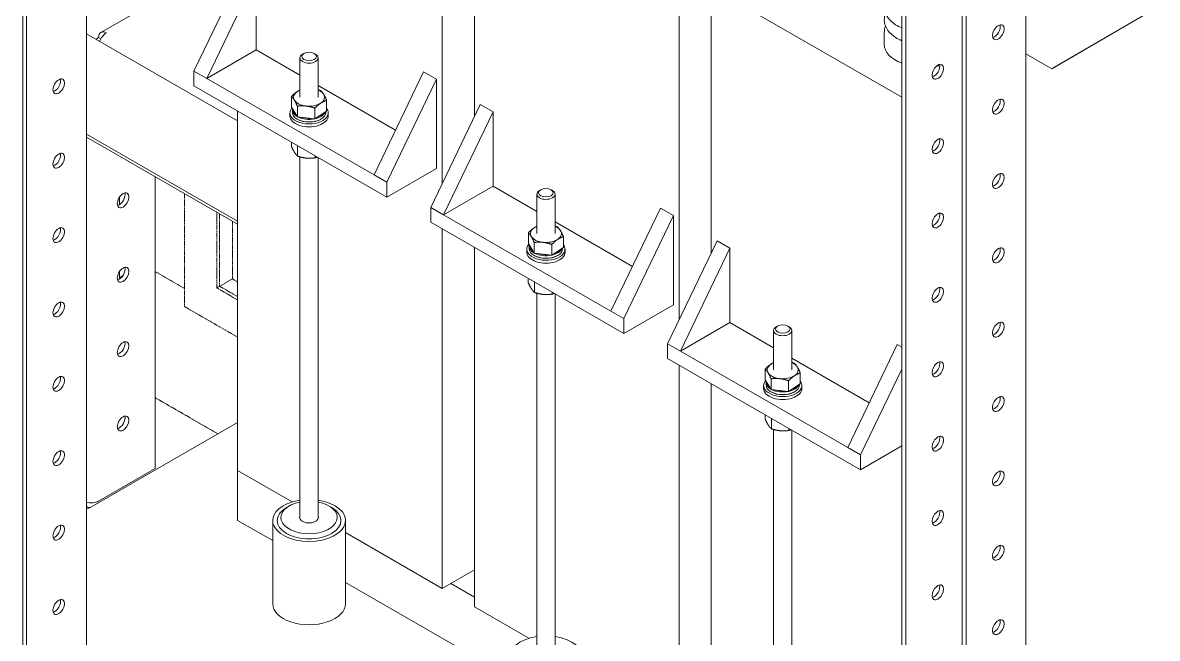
# Model space of a CAD drawing. Header units: millimetres. Extents: x 0 to 8410, y 0 to 5940.
# Drawn here: x 6852 to 7475, y 3706 to 4044 of the extents above; entities that cross this region are included whole.
import ezdxf

# ---------------------------------------------------------------- set-up
doc = ezdxf.new("R2010")
doc.units = ezdxf.units.MM
doc.header["$LTSCALE"] = 10
doc.linetypes.add('DOUBLE_DASH_CHAIN', pattern=[1.2403, 0.6614, -0.0827, 0.1654, -0.0827, 0.1654, -0.0827])
doc.layers.add('가시적인 것(ISO)', color=3, linetype='Continuous', lineweight=5, true_color=0x00ff00)
doc.layers.add('참조(ISO)', color=6, linetype='DOUBLE_DASH_CHAIN', lineweight=5, true_color=0xff00ff)

msp = doc.modelspace()

# ---------------------------------------------------------------- linework, layer by layer
at = {"layer": '가시적인 것(ISO)'}
for p, q in [((6852.18, 3433.64), (6852.18, 5130.46)), ((6854.31, 5129.24), (6854.31, 3432.42)), ((6887.18, 3452.78), (6887.18, 5110.31)), ((7335.14, 3155.53), (7335.14, 4844.17)), ((7337.26, 3154.3), (7337.26, 4842.95)), ((7368.37, 3136.39), (7368.37, 4825.03)), ((7370.49, 4823.81), (7370.49, 3158.54)), ((7403.36, 3330.27), (7403.36, 4757.71)), ((7082.7, 3955.62), (7082.7, 4148.31)), ((7100.38, 3992.34), (7100.38, 4138.13)), ((6964.45, 4078.47), (6895.15, 4038.56)), ((6973.45, 4073.88), (6946.23, 4017.32)), ((7212.81, 3880.69), (7212.81, 4073.39)), ((6953.3, 4013.25), (6980.52, 4069.8)), ((6980.52, 4028.93), (6980.52, 4069.8)), ((7230.49, 4063.21), (7335.14, 4002.94)), ((7230.49, 3917.42), (7230.49, 4063.21)), ((7418.93, 4019.44), (7475.5, 4052.26)), ((7474.09, 4051.45), (7417.52, 4018.62)), ((6970.27, 3989.94), (6887.18, 4037.79)), ((6895.14, 4035.09), (6893.9, 4035.81)), ((7325.51, 4038.52), (7325.51, 4032.06)), ((6953.3, 4013.25), (6980.52, 4028.93)), ((7004.52, 4015.11), (6980.52, 4028.93)), ((7006.68, 4027.01), (7005.97, 4026.6)), ((7012.36, 4027.01), (7013.07, 4026.6)), ((7417.52, 4018.62), (7403.36, 4026.77)), ((7004.52, 4002.91), (7004.52, 4024.57)), ((7014.52, 4002.91), (7014.52, 4024.57)), ((6946.23, 4017.32), (6953.3, 4013.25)), ((6946.23, 4017.32), (6946.23, 4009.15)), ((7072.45, 4016.87), (7045.22, 3960.31)), ((7072.45, 4016.87), (7079.52, 4012.8)), ((7417.52, 4018.62), (7418.93, 4019.44)), ((6946.23, 4009.15), (7052.3, 3948.07)), ((6953.3, 4013.25), (7045.22, 3960.31)), ((7057.04, 3984.86), (7014.52, 4009.35)), ((7052.3, 3956.24), (7079.52, 4012.8)), ((7079.52, 4012.8), (7079.52, 3963.74)), ((6999.88, 3997.44), (6999.88, 4003.36)), ((6999.88, 3997.44), (7003.08, 3992.1)), ((7000.32, 3994.63), (7000.32, 3996.06)), ((7003.08, 3992.1), (7003.08, 3998.02)), ((7012.72, 3991.02), (7012.72, 3996.94)), ((7019.15, 3995.29), (7019.15, 4001.21)), ((7103.56, 3998.95), (7076.34, 3942.4)), ((7103.56, 3998.95), (7110.63, 3994.88)), ((6970.27, 3797.74), (6970.27, 3995.3)), ((6999.02, 3992.69), (6999.02, 3994.32)), ((7003.25, 3990.74), (7002.99, 3990.9)), ((7003.08, 3992.1), (7012.72, 3991.02)), ((7012.72, 3991.02), (7019.15, 3995.29)), ((7015.78, 3990.74), (7016.05, 3990.9)), ((7018.72, 3994.63), (7018.72, 3995)), ((7020.02, 3992.69), (7020.02, 3994.32)), ((7083.41, 3938.33), (7110.63, 3994.88)), ((7110.63, 3954), (7110.63, 3994.88)), ((6887.18, 3982.69), (6970.27, 3934.84)), ((6970.27, 3933.21), (6887.18, 3981.06)), ((6999.84, 3978.27), (6999.84, 3975.87)), ((7003.24, 3976.31), (7003.24, 3970.56)), ((7012.92, 3970.74), (7012.92, 3969.61)), ((7004.52, 3771.8), (7004.52, 3970.17)), ((7014.52, 3771.8), (7014.52, 3969.82)), ((6925.02, 3798.89), (6925.02, 3959.27)), ((7045.22, 3960.31), (7052.3, 3956.24)), ((7079.52, 3963.74), (7052.3, 3948.07)), ((7052.3, 3948.07), (7052.3, 3956.24)), ((7083.41, 3938.33), (7110.63, 3954)), ((7134.62, 3940.19), (7110.63, 3954)), ((7136.78, 3952.09), (7136.07, 3951.68)), ((7142.46, 3952.09), (7143.17, 3951.68)), ((7134.62, 3927.98), (7134.62, 3949.65)), ((7144.62, 3927.98), (7144.62, 3949.65)), ((7076.34, 3942.4), (7083.41, 3938.33)), ((7076.34, 3942.4), (7076.34, 3934.22)), ((7202.56, 3941.95), (7175.33, 3885.39)), ((7202.56, 3941.95), (7209.63, 3937.87)), ((7076.34, 3934.22), (7182.4, 3873.14)), ((7083.41, 3938.33), (7175.33, 3885.39)), ((7187.15, 3909.94), (7144.62, 3934.43)), ((7182.4, 3881.32), (7209.63, 3937.87)), ((7209.63, 3937.87), (7209.63, 3888.82)), ((7082.7, 3733), (7082.7, 3930.56)), ((7129.99, 3922.52), (7129.99, 3928.43)), ((7129.99, 3922.52), (7133.19, 3917.17)), ((7130.42, 3919.7), (7130.42, 3921.14)), ((7133.19, 3917.17), (7133.19, 3923.09)), ((7142.83, 3916.1), (7142.83, 3922.02)), ((7149.26, 3920.37), (7149.26, 3926.29)), ((7233.67, 3924.03), (7206.45, 3867.47)), ((7233.67, 3924.03), (7240.74, 3919.96)), ((7100.38, 3722.82), (7100.38, 3920.38)), ((7129.12, 3917.76), (7129.12, 3919.4)), ((7133.36, 3915.82), (7133.09, 3915.97)), ((7133.19, 3917.17), (7142.83, 3916.1)), ((7142.83, 3916.1), (7149.26, 3920.37)), ((7145.89, 3915.82), (7146.15, 3915.97)), ((7148.82, 3919.7), (7148.82, 3920.08)), ((7150.12, 3917.76), (7150.12, 3919.4)), ((7213.52, 3863.4), (7240.74, 3919.96)), ((7240.74, 3879.08), (7240.74, 3919.96)), ((7129.95, 3903.35), (7129.95, 3900.94)), ((7133.35, 3901.39), (7133.35, 3895.64)), ((7143.03, 3895.82), (7143.03, 3894.69)), ((7134.62, 3696.87), (7134.62, 3895.24)), ((7144.62, 3696.87), (7144.62, 3894.9)), ((7175.33, 3885.39), (7182.4, 3881.32)), ((7209.63, 3888.82), (7182.4, 3873.14)), ((7182.4, 3873.14), (7182.4, 3881.32)), ((7213.52, 3863.4), (7240.74, 3879.08)), ((7264.73, 3865.26), (7240.74, 3879.08)), ((7266.89, 3877.16), (7266.18, 3876.75)), ((7272.57, 3877.16), (7273.28, 3876.75)), ((7264.73, 3853.06), (7264.73, 3874.72)), ((7274.73, 3853.06), (7274.73, 3874.72)), ((7206.45, 3867.47), (7213.52, 3863.4)), ((7206.45, 3867.47), (7206.45, 3859.3)), ((7332.66, 3867.02), (7305.44, 3810.47)), ((7332.66, 3867.02), (7335.14, 3865.6)), ((7206.45, 3859.3), (7312.51, 3798.22)), ((7213.52, 3863.4), (7305.44, 3810.47)), ((7317.26, 3835.02), (7274.73, 3859.5)), ((7212.81, 3658.07), (7212.81, 3855.63)), ((7260.09, 3847.59), (7260.09, 3853.51)), ((7312.51, 3806.39), (7335.14, 3853.4)), ((7260.09, 3847.59), (7263.3, 3842.25)), ((7260.53, 3844.78), (7260.53, 3846.21)), ((7263.3, 3842.25), (7263.3, 3848.17)), ((7272.94, 3841.18), (7272.94, 3847.09)), ((7279.37, 3845.44), (7279.37, 3851.36)), ((7230.49, 3647.89), (7230.49, 3845.45)), ((7259.23, 3842.84), (7259.23, 3844.47)), ((7263.47, 3840.89), (7263.2, 3841.05)), ((7263.3, 3842.25), (7272.94, 3841.18)), ((7272.94, 3841.18), (7279.37, 3845.44)), ((7276, 3840.89), (7276.26, 3841.05)), ((7278.93, 3844.78), (7278.93, 3845.15)), ((7280.23, 3842.84), (7280.23, 3844.47)), ((7260.06, 3828.43), (7260.06, 3826.02)), ((6970.27, 3824.08), (6889.66, 3777.66)), ((7263.46, 3826.47), (7263.46, 3820.72)), ((7264.73, 3621.95), (7264.73, 3820.32)), ((7273.13, 3820.89), (7273.13, 3819.76)), ((7274.73, 3621.95), (7274.73, 3819.98)), ((7305.44, 3810.47), (7312.51, 3806.39)), ((7335.14, 3811.25), (7312.51, 3798.22)), ((7312.51, 3798.22), (7312.51, 3806.39)), ((6925.02, 3798.89), (6893.9, 3780.98)), ((6970.27, 3770.33), (6970.27, 3797.74)), ((7000.2, 3780.51), (6970.27, 3797.74)), ((6998.51, 3778.24), (6997.09, 3777.41)), ((7020.52, 3778.24), (7021.94, 3777.41)), ((6970.27, 3770.33), (6989.52, 3759.25)), ((6989.52, 3724.53), (6989.52, 3770.31)), ((7029.52, 3724.53), (7029.52, 3770.31)), ((7082.7, 3733), (7029.52, 3763.63)), ((7100.38, 3743.18), (7082.7, 3733)), ((7029.52, 3736.22), (7119.62, 3684.33)), ((7087.3, 3735.65), (7100.38, 3728.11)), ((7130.31, 3705.58), (7100.38, 3722.82))]:
    msp.add_line(p, q, dxfattribs=at)
for centre, major_axis, ratio, start_param, end_param in [((6898.15, 4033.36), (-2.99, 5.2), 0.578093, 5.499721, 7.070517), ((7386.05, 4039.9), (2.25, 3.9), 0.578093, 3.631445, 5.793333), ((6898.15, 4033.36), (-6, 0), 0.575862, 5.497787, 5.895601), ((6898.15, 4033.36), (-2.99, -5.2), 0.578093, 3.925057, 4.989321), ((7347.51, 4032.06), (-22, 0), 0.575862, 0, 0.973425), ((7009.52, 4024.57), (-5, 0), 0.575862, 5.50164, 10.206324), ((7352.82, 4018.16), (2.25, 3.9), 0.578093, 3.631445, 5.793333), ((7347.51, 4032.06), (-22, 0), 0.575862, 1.872484, 1.965912), ((6869.86, 4010.13), (2.25, 3.9), 0.578093, 3.631445, 5.793333), ((7009.52, 4002.91), (-8.5, 0), 0.575862, 5.568518, 6.615715), ((7009.52, 4002.91), (-8.5, 0), 0.575862, 5.341264, 5.568518), ((7009.52, 4002.91), (8.5, 0), 0.575862, 0.33253, 0.941921), ((7009.52, 4002.91), (8.5, 0), 0.575862, 5.568518, 6.615715), ((7386.05, 3999.02), (2.25, 3.9), 0.578093, 3.631445, 5.793333), ((7009.52, 3994.32), (-10.5, 0), 0.575862, 5.819171, 9.833205), ((7009.52, 3996.06), (-9.2, 0), 0.575862, 6.176353, 7.055078), ((7009.52, 3996.37), (-8.82, 0), 0.575862, 0.060297, 0.604763), ((7009.52, 4002.91), (-8.5, 0), 0.575862, 0.33253, 1.379728), ((7009.52, 4002.91), (8.5, 0), 0.575862, 4.52132, 5.568518), ((7009.52, 3992.69), (-10.5, 0), 0.575862, 0, 3.141593), ((7009.52, 3994.63), (9.2, 0), 0.575862, 3.141593, 6.283185), ((7009.52, 3994.32), (8.82, 0), 0.575862, 3.923138, 5.50164), ((7009.52, 3996.06), (9.2, 0), 0.575862, 3.999871, 5.042769), ((7009.52, 3996.37), (-8.82, 0), 0.575862, 1.107494, 1.651961), ((7009.52, 3996.06), (9.2, 0), 0.575862, 5.086343, 6.050693), ((7009.52, 3996.37), (-8.82, 0), 0.575862, 2.154692, 2.699158), ((7352.82, 3977.28), (2.25, 3.9), 0.578093, 3.631445, 5.793333), ((6869.86, 3969.26), (2.25, 3.9), 0.578093, 3.631445, 5.793333), ((7386.05, 3958.15), (2.25, 3.9), 0.578093, 3.631445, 5.793333), ((6905.22, 3947.48), (2.25, 3.9), 0.578093, 3.631445, 5.793333), ((7139.62, 3949.65), (-5, 0), 0.575862, 5.50164, 10.206324), ((7352.82, 3936.41), (2.25, 3.9), 0.578093, 3.631445, 5.793333), ((6869.86, 3928.38), (2.25, 3.9), 0.578093, 3.631445, 5.793333), ((7139.62, 3927.98), (-8.5, 0), 0.575862, 5.568518, 6.615715), ((7139.62, 3927.98), (-8.5, 0), 0.575862, 5.341264, 5.568518), ((7139.62, 3927.98), (8.5, 0), 0.575862, 0.33253, 0.941921), ((7139.62, 3927.98), (8.5, 0), 0.575862, 5.568518, 6.615715), ((7139.62, 3919.4), (-10.5, 0), 0.575862, 5.819171, 9.833205), ((7139.62, 3921.14), (-9.2, 0), 0.575862, 6.176353, 7.055078), ((7139.62, 3921.44), (-8.82, 0), 0.575862, 0.060297, 0.604763), ((7139.62, 3927.98), (-8.5, 0), 0.575862, 0.33253, 1.379728), ((7139.62, 3927.98), (8.5, 0), 0.575862, 4.52132, 5.568518), ((7139.62, 3917.76), (-10.5, 0), 0.575862, 0, 3.141593), ((7139.62, 3919.7), (9.2, 0), 0.575862, 3.141593, 6.283185), ((7139.62, 3919.4), (8.82, 0), 0.575862, 3.923138, 5.50164), ((7139.62, 3921.14), (9.2, 0), 0.575862, 3.999871, 5.042769), ((7139.62, 3921.44), (-8.82, 0), 0.575862, 1.107494, 1.651961), ((7139.62, 3921.14), (9.2, 0), 0.575862, 5.086343, 6.050693), ((7139.62, 3921.44), (-8.82, 0), 0.575862, 2.154692, 2.699158), ((7386.05, 3917.27), (2.25, 3.9), 0.578093, 3.631445, 5.793333), ((6905.22, 3906.6), (2.25, 3.9), 0.578093, 3.631445, 5.793333), ((7352.82, 3895.53), (2.25, 3.9), 0.578093, 3.631445, 5.793333), ((6869.86, 3887.5), (2.25, 3.9), 0.578093, 3.631445, 5.793333), ((7386.05, 3876.39), (2.25, 3.9), 0.578093, 3.631445, 5.793333), ((7269.73, 3874.72), (-5, 0), 0.575862, 5.50164, 10.206324), ((6905.22, 3865.72), (2.25, 3.9), 0.578093, 3.631445, 5.793333), ((7269.73, 3853.06), (-8.5, 0), 0.575862, 5.568518, 6.615715), ((7269.73, 3853.06), (-8.5, 0), 0.575862, 5.341264, 5.568518), ((7269.73, 3853.06), (8.5, 0), 0.575862, 0.33253, 0.941921), ((7269.73, 3853.06), (8.5, 0), 0.575862, 5.568518, 6.615715), ((7352.82, 3854.65), (2.25, 3.9), 0.578093, 3.631445, 5.793333), ((6869.86, 3846.63), (2.25, 3.9), 0.578093, 3.631445, 5.793333), ((7269.73, 3844.47), (-10.5, 0), 0.575862, 5.819171, 9.833205), ((7269.73, 3846.21), (-9.2, 0), 0.575862, 6.176353, 7.055078), ((7269.73, 3846.52), (-8.82, 0), 0.575862, 0.060297, 0.604763), ((7269.73, 3853.06), (-8.5, 0), 0.575862, 0.33253, 1.379728), ((7269.73, 3853.06), (8.5, 0), 0.575862, 4.52132, 5.568518), ((7269.73, 3842.84), (-10.5, 0), 0.575862, 0, 3.141593), ((7269.73, 3844.78), (9.2, 0), 0.575862, 3.141593, 6.283185), ((7269.73, 3844.47), (8.82, 0), 0.575862, 3.923138, 5.50164), ((7269.73, 3846.21), (9.2, 0), 0.575862, 3.999871, 5.042769), ((7269.73, 3846.52), (-8.82, 0), 0.575862, 1.107494, 1.651961), ((7269.73, 3846.21), (9.2, 0), 0.575862, 5.086343, 6.050693), ((7269.73, 3846.52), (-8.82, 0), 0.575862, 2.154692, 2.699158), ((7386.05, 3835.51), (2.25, 3.9), 0.578093, 3.631445, 5.793333), ((6905.22, 3824.85), (2.25, 3.9), 0.578093, 3.631445, 5.793333), ((7352.82, 3813.77), (2.25, 3.9), 0.578093, 3.631445, 5.793333), ((6869.86, 3805.75), (2.25, 3.9), 0.578093, 3.631445, 5.793333), ((7386.05, 3794.64), (2.25, 3.9), 0.578093, 3.631445, 5.793333), ((6889.66, 3783.42), (-6, 0), 0.575862, 1.143718, 2.356194), ((6882.59, 3781.74), (-10, 0), 0.575862, 2.047191, 2.356194), ((7009.52, 3770.31), (20, 0), 0.575862, 1.823477, 7.601301), ((7009.52, 3770.31), (17.5, 0), 0.575862, 2.360047, 7.064731), ((7009.52, 3771.95), (-15.5, 0), 0.575862, 5.040844, 10.66712), ((7009.52, 3771.95), (-5.19, 0), 0.575862, 6.013154, 9.694809), ((7352.82, 3772.9), (2.25, 3.9), 0.578093, 3.631445, 5.793333), ((6869.86, 3764.87), (2.25, 3.9), 0.578093, 3.631445, 5.793333), ((7386.05, 3753.76), (2.25, 3.9), 0.578093, 3.631445, 5.793333), ((7352.82, 3732.02), (2.25, 3.9), 0.578093, 3.631445, 5.793333), ((6869.86, 3723.99), (2.25, 3.9), 0.578093, 3.631445, 5.793333), ((7009.52, 3724.53), (-20, 0), 0.575862, 0, 3.141593), ((7386.05, 3712.88), (2.25, 3.9), 0.578093, 3.631445, 5.793333), ((7139.62, 3695.39), (20, 0), 0.575862, 1.823477, 7.601301)]:
    msp.add_ellipse(centre, major_axis=major_axis, ratio=ratio, start_param=start_param, end_param=end_param, dxfattribs=at)
for centre, major_axis, ratio in [((7388.17, 4038.68), (2.25, 3.9), 0.578093), ((7009.52, 4025.39), (4, 0), 0.575862), ((7354.94, 4016.94), (2.25, 3.9), 0.578093), ((6871.98, 4008.91), (2.25, 3.9), 0.578093), ((7388.17, 3997.8), (2.25, 3.9), 0.578093), ((7354.94, 3976.06), (2.25, 3.9), 0.578093), ((6871.98, 3968.04), (2.25, 3.9), 0.578093), ((7388.17, 3956.92), (2.25, 3.9), 0.578093), ((7139.62, 3950.46), (4, 0), 0.575862), ((6907.34, 3946.26), (-2.25, -3.9), 0.578093), ((7354.94, 3935.19), (2.25, 3.9), 0.578093), ((6871.98, 3927.16), (2.25, 3.9), 0.578093), ((7388.17, 3916.05), (2.25, 3.9), 0.578093), ((6907.34, 3905.38), (-2.25, -3.9), 0.578093), ((7354.94, 3894.31), (2.25, 3.9), 0.578093), ((6871.98, 3886.28), (2.25, 3.9), 0.578093), ((7269.73, 3875.54), (4, 0), 0.575862), ((7388.17, 3875.17), (2.25, 3.9), 0.578093), ((6907.34, 3864.5), (-2.25, -3.9), 0.578093), ((7354.94, 3853.43), (2.25, 3.9), 0.578093), ((6871.98, 3845.4), (2.25, 3.9), 0.578093), ((7388.17, 3834.29), (2.25, 3.9), 0.578093), ((6907.34, 3823.62), (-2.25, -3.9), 0.578093), ((7354.94, 3812.55), (2.25, 3.9), 0.578093), ((6871.98, 3804.53), (2.25, 3.9), 0.578093), ((7388.17, 3793.41), (2.25, 3.9), 0.578093), ((7354.94, 3771.68), (2.25, 3.9), 0.578093), ((6871.98, 3763.65), (2.25, 3.9), 0.578093), ((7388.17, 3752.54), (2.25, 3.9), 0.578093), ((7354.94, 3730.8), (2.25, 3.9), 0.578093), ((6871.98, 3722.77), (2.25, 3.9), 0.578093), ((7388.17, 3711.66), (2.25, 3.9), 0.578093)]:
    msp.add_ellipse(centre, major_axis=major_axis, ratio=ratio, dxfattribs=at)
for points, knots in [([(7335.14, 4041.05), (7333.93, 4041.56), (7332.8, 4042.14), (7330.06, 4043.89), (7328.61, 4045.18), (7326.54, 4048.04), (7325.87, 4049.57), (7325.41, 4052.56), (7325.52, 4053.98), (7326.22, 4056.29), (7326.68, 4057.23), (7327.26, 4058.1)], [2.984981, 2.984981, 2.984981, 2.984981, 3.192151, 3.192151, 3.532217, 3.532217, 3.839092, 3.839092, 4.101074, 4.101074, 4.293837, 4.293837, 4.293837, 4.293837]), ([(7335.14, 4034.02), (7333.93, 4034.53), (7332.8, 4035.11), (7330.06, 4036.86), (7328.61, 4038.15), (7326.54, 4041.01), (7325.87, 4042.54), (7325.41, 4045.53), (7325.52, 4046.95), (7326.01, 4048.54), (7326.1, 4048.81), (7326.2, 4049.06)], [2.984981, 2.984981, 2.984981, 2.984981, 3.192151, 3.192151, 3.532217, 3.532217, 3.839092, 3.839092, 4.101074, 4.101074, 4.152965, 4.152965, 4.152965, 4.152965])]:
    msp.add_open_spline(points, degree=3, knots=knots, dxfattribs=at)
msp.add_open_spline([(7325.51, 4038.52), (7325.51, 4039.72), (7325.75, 4040.91), (7326.2, 4042.03)], degree=3, dxfattribs=at)
for points, weights in [([(6999.88, 4003.36), (7001.6, 4005.12), (7003.1, 4006.11)], [1, 1.0379548493, 1]), ([(7001.48, 4001.31), (7000.74, 4002.55), (6999.88, 4003.36)], [1, 1.0379548493, 1]), ([(7003.1, 4006.11), (7003.79, 4006.58), (7004.52, 4006.93)], [1, 1.01741990312, 1.01884959522]), ([(7014.52, 4007.02), (7015.21, 4006.81), (7015.95, 4006.55)], [1.01527647803, 1.01059682588, 1]), ([(7015.95, 4006.55), (7016.81, 4005.74), (7017.55, 4004.5)], [1, 1.0379548493, 1]), ([(7017.55, 4004.5), (7018.29, 4003.26), (7019.15, 4001.21)], [1, 1.0379548493, 1]), ([(7003.08, 3998.02), (7002.23, 4000.07), (7001.48, 4001.31)], [1, 1.0379548493, 1]), ([(7007.9, 3998.1), (7005.67, 3998.35), (7003.08, 3998.02)], [1, 1.0379548493, 1]), ([(7012.72, 3996.94), (7010.14, 3997.85), (7007.9, 3998.1)], [1, 1.0379548493, 1]), ([(7015.94, 3999.7), (7014.44, 3998.71), (7012.72, 3996.94)], [1, 1.0379548493, 1]), ([(7019.15, 4001.21), (7017.43, 4000.69), (7015.94, 3999.7)], [1, 1.0379548493, 1]), ([(6999.84, 3975.87), (7000.75, 3973.83), (7001.54, 3972.59)], [1, 1.0379548493, 1]), ([(7001.54, 3972.59), (7002.33, 3971.36), (7003.24, 3970.56)], [1, 1.0379548493, 1]), ([(7003.24, 3970.56), (7005.84, 3969.69), (7008.08, 3969.47)], [1, 1.0379548493, 1]), ([(7008.08, 3969.47), (7010.33, 3969.25), (7012.92, 3969.61)], [1, 1.0379548493, 1]), ([(7012.92, 3969.61), (7013.53, 3969.81), (7014.1, 3970.06)], [1, 1.0135836134, 1.01744438208]), ([(7129.99, 3928.43), (7131.71, 3930.2), (7133.2, 3931.19)], [1, 1.0379548493, 1]), ([(7131.59, 3926.38), (7130.85, 3927.62), (7129.99, 3928.43)], [1, 1.0379548493, 1]), ([(7133.2, 3931.19), (7133.9, 3931.65), (7134.62, 3932)], [1, 1.01741990312, 1.01884959522]), ([(7144.62, 3932.09), (7145.32, 3931.89), (7146.06, 3931.63)], [1.01527647803, 1.01059682588, 1]), ([(7146.06, 3931.63), (7146.91, 3930.82), (7147.66, 3929.58)], [1, 1.0379548493, 1]), ([(7147.66, 3929.58), (7148.4, 3928.34), (7149.26, 3926.29)], [1, 1.0379548493, 1]), ([(7133.19, 3923.09), (7132.33, 3925.14), (7131.59, 3926.38)], [1, 1.0379548493, 1]), ([(7138.01, 3923.18), (7135.77, 3923.43), (7133.19, 3923.09)], [1, 1.0379548493, 1]), ([(7142.83, 3922.02), (7140.25, 3922.93), (7138.01, 3923.18)], [1, 1.0379548493, 1]), ([(7146.04, 3924.77), (7144.55, 3923.78), (7142.83, 3922.02)], [1, 1.0379548493, 1]), ([(7149.26, 3926.29), (7147.54, 3925.76), (7146.04, 3924.77)], [1, 1.0379548493, 1]), ([(7129.95, 3900.94), (7130.86, 3898.9), (7131.65, 3897.67)], [1, 1.0379548493, 1]), ([(7131.65, 3897.67), (7132.44, 3896.44), (7133.35, 3895.64)], [1, 1.0379548493, 1]), ([(7133.35, 3895.64), (7135.94, 3894.76), (7138.19, 3894.54)], [1, 1.0379548493, 1]), ([(7138.19, 3894.54), (7140.43, 3894.32), (7143.03, 3894.69)], [1, 1.0379548493, 1]), ([(7143.03, 3894.69), (7143.64, 3894.89), (7144.21, 3895.14)], [1, 1.0135836134, 1.01744438208]), ([(7260.09, 3853.51), (7261.82, 3855.28), (7263.31, 3856.27)], [1, 1.0379548493, 1]), ([(7261.7, 3851.46), (7260.95, 3852.7), (7260.09, 3853.51)], [1, 1.0379548493, 1]), ([(7263.31, 3856.27), (7264.01, 3856.73), (7264.73, 3857.08)], [1, 1.01741990312, 1.01884959522]), ([(7274.73, 3857.17), (7275.42, 3856.97), (7276.16, 3856.71)], [1.01527647803, 1.01059682588, 1]), ([(7276.16, 3856.71), (7277.02, 3855.9), (7277.77, 3854.66)], [1, 1.0379548493, 1]), ([(7277.77, 3854.66), (7278.51, 3853.42), (7279.37, 3851.36)], [1, 1.0379548493, 1]), ([(7263.3, 3848.17), (7262.44, 3850.22), (7261.7, 3851.46)], [1, 1.0379548493, 1]), ([(7268.12, 3848.25), (7265.88, 3848.5), (7263.3, 3848.17)], [1, 1.0379548493, 1]), ([(7272.94, 3847.09), (7270.35, 3848), (7268.12, 3848.25)], [1, 1.0379548493, 1]), ([(7276.15, 3849.85), (7274.66, 3848.86), (7272.94, 3847.09)], [1, 1.0379548493, 1]), ([(7279.37, 3851.36), (7277.64, 3850.84), (7276.15, 3849.85)], [1, 1.0379548493, 1]), ([(7260.06, 3826.02), (7260.97, 3823.98), (7261.76, 3822.75)], [1, 1.0379548493, 1]), ([(7261.76, 3822.75), (7262.55, 3821.52), (7263.46, 3820.72)], [1, 1.0379548493, 1]), ([(7263.46, 3820.72), (7266.05, 3819.84), (7268.3, 3819.62)], [1, 1.0379548493, 1]), ([(7268.3, 3819.62), (7270.54, 3819.4), (7273.13, 3819.76)], [1, 1.0379548493, 1]), ([(7273.13, 3819.76), (7273.75, 3819.96), (7274.32, 3820.21)], [1, 1.0135836134, 1.01744438208])]:
    msp.add_rational_spline(points, weights, degree=2, dxfattribs=at)
at = {"layer": '참조(ISO)', "ltscale": 0.161836}
for p, q in [((6905.43, 3943.93), (6905.43, 3948.1)), ((6905.43, 3903.05), (6905.43, 3907.22))]:
    msp.add_line(p, q, dxfattribs=at)
at = {"layer": '참조(ISO)', "ltscale": 0.360511}
msp.add_line((6941.07, 3950.02), (6941.07, 3887.88), dxfattribs=at)
at = {"layer": '참조(ISO)', "ltscale": 0.373913}
msp.add_line((6958.75, 3898.14), (6958.75, 3939.84), dxfattribs=at)
at = {"layer": '참조(ISO)', "ltscale": 0.35712}
msp.add_line((6960.37, 3938.91), (6960.37, 3899.07), dxfattribs=at)
at = {"layer": '참조(ISO)', "ltscale": 0.348027}
msp.add_line((6967.44, 3934.84), (6967.44, 3903.07), dxfattribs=at)
at = {"layer": '참조(ISO)', "ltscale": 0.084502}
msp.add_line((6907.31, 3905.04), (6905.43, 3903.95), dxfattribs=at)
at = {"layer": '참조(ISO)', "ltscale": 0.354753}
msp.add_line((6940.57, 3898.13), (6925.02, 3907.09), dxfattribs=at)
at = {"layer": '참조(ISO)', "ltscale": 0.399582}
msp.add_line((6967.44, 3903.07), (6960.43, 3899.04), dxfattribs=at)
at = {"layer": '참조(ISO)', "ltscale": 0.12687}
msp.add_line((6967.44, 3903.07), (6970.27, 3901.45), dxfattribs=at)
at = {"layer": '참조(ISO)', "ltscale": 0.072907}
msp.add_line((6958.75, 3898.14), (6960.37, 3899.07), dxfattribs=at)
at = {"layer": '참조(ISO)', "ltscale": 0.32855}
msp.add_line((6970.27, 3891.5), (6958.75, 3898.14), dxfattribs=at)
at = {"layer": '참조(ISO)', "ltscale": 0.376253}
msp.add_line((6960.37, 3899.07), (6970.27, 3893.37), dxfattribs=at)
at = {"layer": '참조(ISO)', "ltscale": 0.369982}
msp.add_line((6941.07, 3887.88), (6970.27, 3871.06), dxfattribs=at)
at = {"layer": '참조(ISO)', "ltscale": 0.357457}
msp.add_line((6959.5, 3817.88), (6925.02, 3837.74), dxfattribs=at)
at = {"layer": '참조(ISO)', "ltscale": 0.069974}
msp.add_line((6887.18, 3778.09), (6888.74, 3777.19), dxfattribs=at)
at = {"layer": '참조(ISO)', "ltscale": 0.020131}
msp.add_ellipse((6942.69, 3899.35), major_axis=(-3, 0), ratio=0.575862, start_param=0.785398, end_param=0.997844, dxfattribs=at)

doc.saveas('drawing.dxf')
